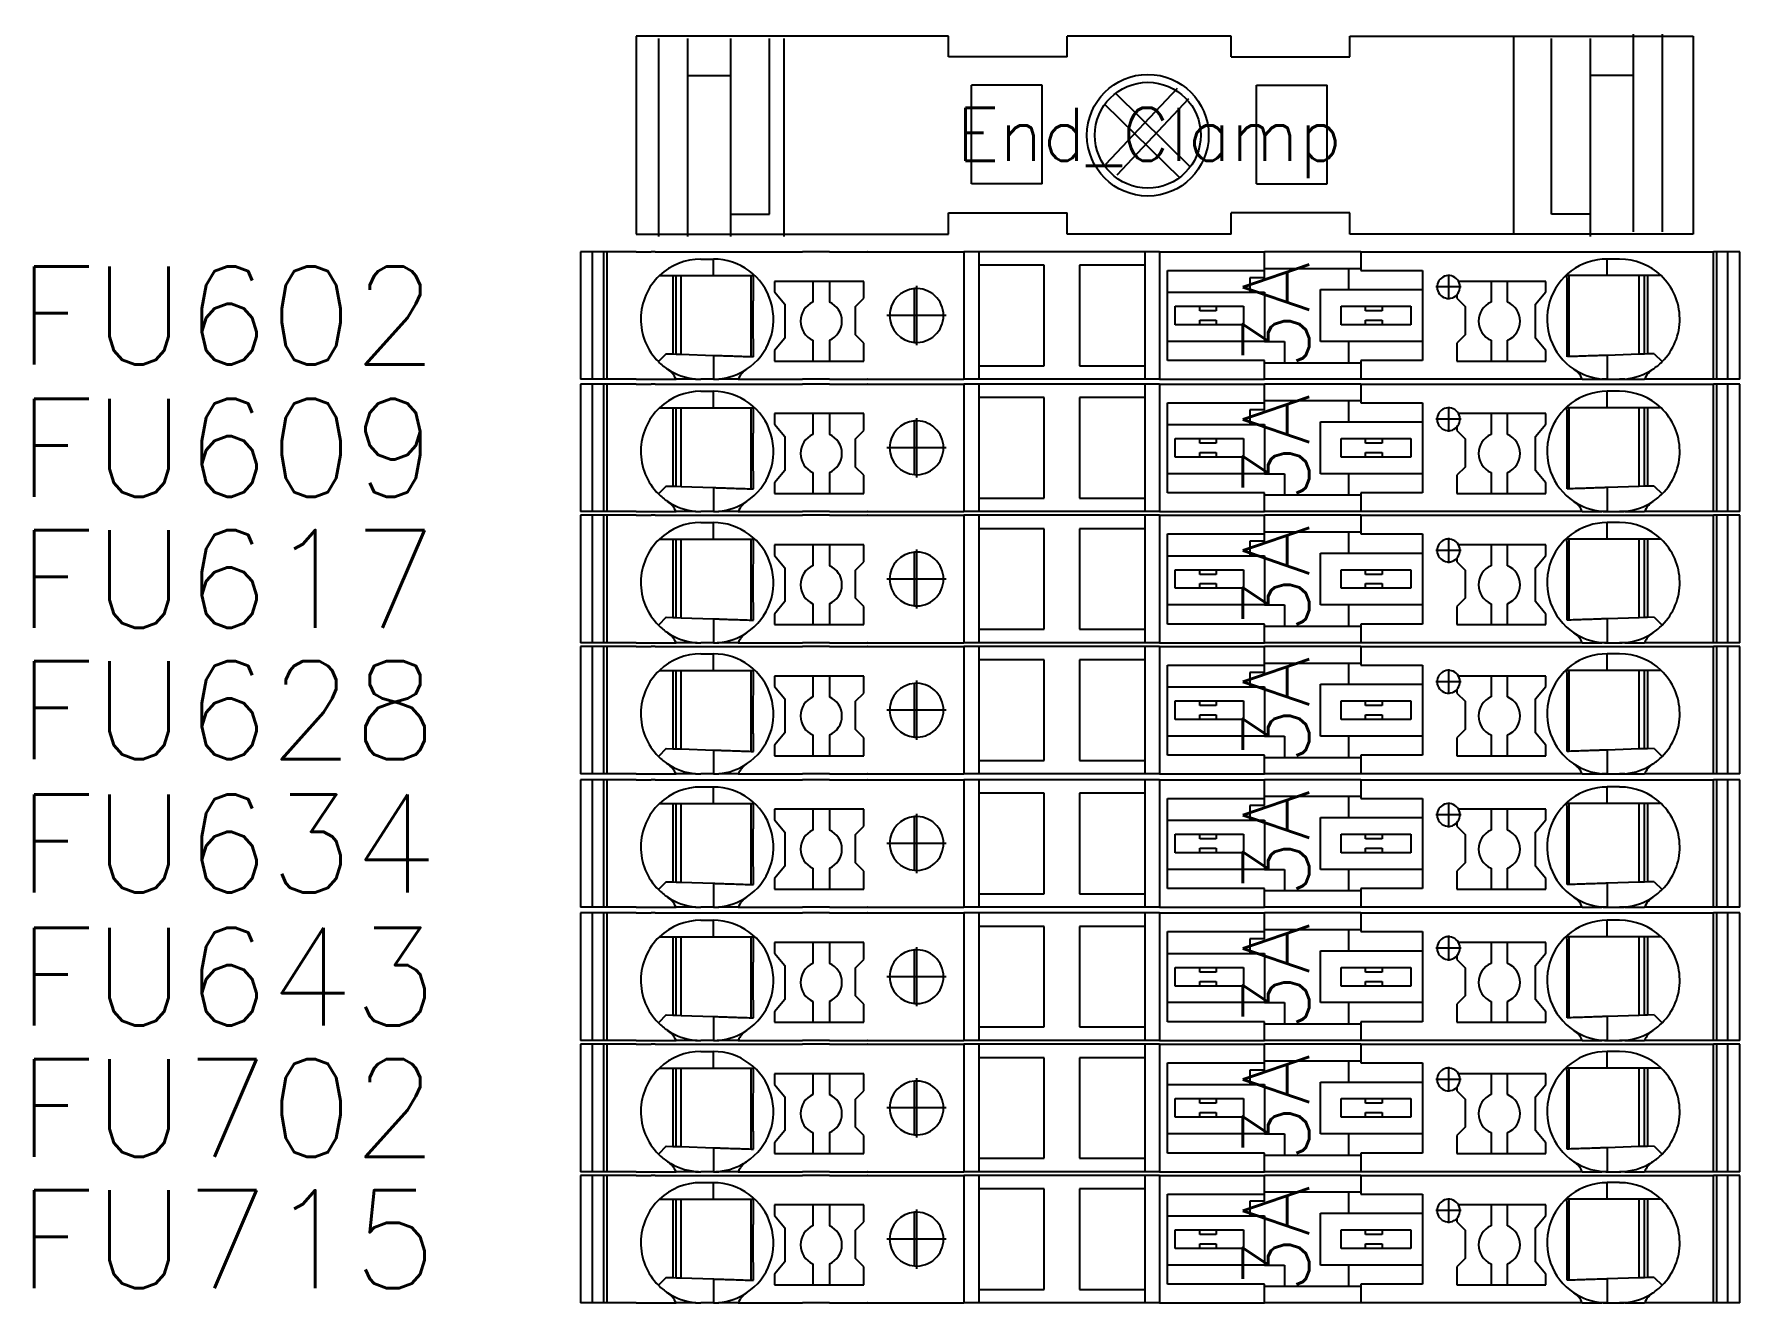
# Model space of a CAD drawing. Header units: inches. Extents: x 0 to 34.2, y 0 to 22.
# Drawn here: x 9.589 to 12.813, y 4.668 to 7.067 of the extents above; entities that cross this region are included whole.
import ezdxf
from ezdxf.enums import TextEntityAlignment as Align

# ---------------------------------------------------------------- set-up
doc = ezdxf.new("R2010")
doc.units = ezdxf.units.IN
doc.header["$MEASUREMENT"] = 0
doc.set_wipeout_variables(frame=1)
doc.linetypes.add('DOT_CENTER', pattern=[14, 12, -1, 0, -1])
for name, color, linetype in [('1', 7, 'Continuous'), ('PRTG', 130, 'Continuous'), ('PSYMS', 7, 'Continuous'), ('PTAG', 150, 'Continuous'), ('PTERM', 4, 'Continuous')]:
    doc.layers.add(name, color=color, linetype=linetype)
doc.styles.add('WD', font='romans.shx', dxfattribs={"height": 0.185})

# ---------------------------------------------------------------- blocks, each defined once
blk = doc.blocks.new('E_NS35N')
at = {"style": 'WD', "flags": 1}
for tag, height, p in [('INST', 0.125, (-0.0107, 0.4749)), ('LOC', 0.125, (-0.0107, 0.2983)), ('P_TAGSTRIP', 0.125, (-0.0107, 0.1218)), ('MFG', 0.05, (0.0343, -0.4763)), ('CAT', 0.05, (0.0343, -0.5478)), ('WDBLKNAM', 0.05, (0.0343, -0.6193)), ('FP', 0.05, (0.0343, -0.6908)), ('FPT', 0.05, (0.1754, -0.6908)), ('ASSYCODE', 0.05, (0.0343, -0.7892))]:
    blk.add_attdef(tag, text='', height=height, dxfattribs=at).set_placement(p, align=Align.CENTER)
at = {"style": 'WD', "width": 0.8}
blk.add_attdef('WIRENOL', text='', height=0.1, dxfattribs=at).set_placement((-1.0026, -0.1198), align=Align.MIDDLE_RIGHT)
blk.add_attdef('WIRENOR', text='', height=0.1, dxfattribs=at).set_placement((1.0594, -0.1198), align=Align.MIDDLE_LEFT)
at = {"style": 'WD', "flags": 1}
blk.add_attdef('TERMDESCL', text='', height=0.05, dxfattribs=at).set_placement((-1.0001, -0.2348), align=Align.MIDDLE_RIGHT)
blk.add_attdef('TERMDESCR', text='', height=0.05, dxfattribs=at).set_placement((1.0593, -0.2348), align=Align.MIDDLE_LEFT)
blk.add_wipeout([(-0.9692, 0), (-0.3791, 0), (-0.3791, -0.039), (-0.1549, -0.039), (-0.1549, 0), (0.1549, 0), (0.1549, -0.039), (0.3791, -0.039), (0.3791, 0), (1.0277, 0), (1.0277, -0.374), (0.3791, -0.374), (0.3791, -0.3335), (0.1549, -0.3335), (0.1549, -0.374), (-0.1549, -0.374), (-0.1549, -0.3335), (-0.3791, -0.3335), (-0.3791, -0.374), (-0.9692, -0.374)])
blk.add_wipeout([(-0.9692, 0), (-0.3791, 0), (-0.3791, -0.039), (-0.1549, -0.039), (-0.1549, 0), (0.1549, 0), (0.1549, -0.039), (0.3791, -0.039), (0.3791, 0), (1.0277, 0), (1.0277, -0.374), (0.3791, -0.374), (0.3791, -0.3335), (0.1549, -0.3335), (0.1549, -0.374), (-0.1549, -0.374), (-0.1549, -0.3335), (-0.3791, -0.3335), (-0.3791, -0.374), (-0.9692, -0.374)])
for p, q in [((-0.3791, 0), (-0.9692, 0)), ((-0.9692, 0), (-0.9692, -0.374)), ((-0.3791, -0.039), (-0.3791, 0)), ((-0.1549, -0.039), (-0.1549, 0)), ((0.1549, 0), (-0.1549, 0)), ((0.3791, 0), (1.0277, 0)), ((0.3791, -0.039), (0.3791, 0)), ((0.3791, 0), (0.688, 0)), ((0.688, 0), (0.688, -0.374)), ((0.915, -0.3698), (0.915, 0.0042)), ((0.9696, -0.3698), (0.9696, 0.0042)), ((1.0277, 0), (1.0277, -0.374)), ((-0.9268, -0.3782), (-0.9268, -0.0042)), ((-0.8721, -0.3782), (-0.8721, -0.0042)), ((-0.7907, -0.3782), (-0.7907, -0.0042)), ((-0.7175, -0.3364), (-0.7175, -0.0042)), ((-0.6897, -0.3782), (-0.6897, -0.0042)), ((0.7604, -0.3364), (0.7604, -0.0042)), ((0.8336, -0.3782), (0.8336, -0.0042)), ((-0.1549, -0.039), (-0.3791, -0.039)), ((0.1549, -0.039), (0.3791, -0.039)), ((-0.8721, -0.0742), (-0.7907, -0.0742)), ((-0.2026, -0.0921), (-0.3361, -0.0921)), ((-0.3361, -0.2789), (-0.3361, -0.0921)), ((-0.2026, -0.2789), (-0.2026, -0.0921)), ((0.2026, -0.0921), (0.3361, -0.0921)), ((0.2026, -0.2789), (0.2026, -0.0921)), ((0.3361, -0.2789), (0.3361, -0.0921)), ((0.915, -0.0742), (0.8336, -0.0742)), ((-0.0839, -0.1287), (0.057, -0.2672)), ((-0.0817, -0.2418), (0.0537, -0.0978)), ((-0.0636, -0.1077), (0.0776, -0.2466)), ((-0.0606, -0.2619), (0.0751, -0.1176)), ((-0.2026, -0.2789), (-0.3361, -0.2789)), ((0.2026, -0.2789), (0.3361, -0.2789)), ((-0.7907, -0.3364), (-0.7175, -0.3364)), ((-0.3791, -0.374), (-0.3791, -0.3335)), ((-0.3791, -0.3335), (-0.1549, -0.3335)), ((-0.1549, -0.374), (-0.1549, -0.3335)), ((0.3791, -0.3335), (0.1549, -0.3335)), ((0.3791, -0.374), (0.3791, -0.3335)), ((0.8336, -0.3364), (0.7604, -0.3364)), ((-0.9692, -0.374), (-0.3791, -0.374)), ((0.1549, -0.374), (-0.1549, -0.374)), ((1.0277, -0.374), (0.3791, -0.374)), ((0.688, -0.374), (0.3791, -0.374))]:
    blk.add_line(p, q)
for points in [[(0.1549, -0.039), (0.1549, 0)], [(0.1549, -0.374), (0.1549, -0.3335)]]:
    blk.add_lwpolyline(points)
for radius in [0.115, 0.1]:
    blk.add_circle((-0.0027, -0.187), radius)
at = {"style": 'WD'}
for tag in ['WIRENO', 'TERM']:
    blk.add_attdef(tag, text='', height=0.1, dxfattribs=at).set_placement((0.0343, -0.1851), align=Align.MIDDLE_CENTER)
blk = doc.blocks.new('HT10_PC_3208943')
at = {"color": 7, "linetype": 'Continuous'}
for p, q in [((0.2409, 2.1904), (-0.0001, 2.1904)), ((-0.0001, 2.1678), (-0.0001, 2.1904)), ((-0.0001, 2.1678), (0.2409, 2.1678)), ((-0.0001, 2.1468), (-0.0001, 2.1678)), ((0.2409, 2.1678), (0.2409, 2.1904)), ((0.2409, 2.1551), (0.2409, 2.1678)), ((-0.0001, 2.1402), (-0.0001, 2.1468)), ((-0.0001, 2.1468), (0.2409, 2.1468)), ((-0.0001, 2.1283), (-0.0001, 2.1402)), ((-0.0001, 2.1402), (0.2409, 2.1402)), ((-0.0001, 2.0853), (-0.0001, 2.1283)), ((0.2409, 2.1468), (0.2409, 2.1551)), ((0.2409, 2.1402), (0.2409, 2.1468)), ((0.2409, 2.1283), (0.2409, 2.1402)), ((0.2409, 2.0853), (0.2409, 2.1283)), ((-0.0001, 2.0853), (-0.0001, 2.0572)), ((0.2409, 2.0853), (0.2409, 2.0572)), ((-0.0001, 2.0572), (-0.0001, 2.0493)), ((-0.0001, 2.0493), (-0.0001, 2.0101)), ((0.0481, 2.0285), (0.0332, 2.0435)), ((0.1958, 2.0415), (0.1958, 2.016)), ((0.2409, 2.0493), (0.2409, 2.0572)), ((0.2409, 2.0493), (0.2409, 1.7711)), ((0.0472, 2.0003), (0.0451, 1.9396)), ((0.0475, 2.0101), (0.0472, 2.0003)), ((0.0472, 2.0003), (0.1958, 2.0003)), ((0.0477, 2.016), (0.0475, 2.0101)), ((0.0475, 2.0101), (0.1958, 2.0101)), ((0.0481, 2.0285), (0.0477, 2.016)), ((0.1958, 2.016), (0.0477, 2.016)), ((0.1958, 2.016), (0.1958, 2.0101)), ((0.1958, 2.0101), (0.1958, 2.0003)), ((0.1958, 2.0003), (0.1958, 1.9396)), ((-0.0001, 1.9732), (-0.0001, 1.9631)), ((-0.0001, 1.9396), (-0.0001, 1.9631)), ((-0.0001, 1.9396), (-0.0001, 1.9295)), ((0.2272, 1.9631), (0.2272, 1.9396)), ((-0.0001, 1.8926), (-0.0001, 1.7711)), ((0.0427, 1.8679), (0.1958, 1.8679)), ((0.0542, 1.824), (0.0342, 1.824)), ((0.0342, 1.824), (0.0342, 1.7515)), ((0.0776, 1.8044), (0.0542, 1.824)), ((0.165, 1.824), (0.1417, 1.8044)), ((0.185, 1.824), (0.165, 1.824)), ((0.185, 1.7515), (0.185, 1.824)), ((0.1417, 1.8044), (0.0776, 1.8044)), ((-0.0001, 1.7202), (-0.0001, 1.7711)), ((0.0737, 1.7515), (0.0342, 1.7515)), ((0.0342, 1.7515), (0.0342, 1.7202)), ((0.185, 1.7515), (0.1455, 1.7515)), ((0.185, 1.7202), (0.185, 1.7515)), ((0.2409, 1.7202), (0.2409, 1.7711)), ((-0.0001, 1.7202), (-0.0001, 1.7084)), ((-0.0001, 1.7084), (-0.0001, 1.6485)), ((0.0737, 1.7202), (0.0342, 1.7202)), ((0.0342, 1.7202), (0.0342, 1.6555)), ((0.185, 1.7202), (0.1455, 1.7202)), ((0.185, 1.6555), (0.185, 1.7202)), ((0.2409, 1.7202), (0.2409, 1.7084)), ((0.2409, 1.7084), (0.2409, 1.6485)), ((-0.0001, 1.6476), (-0.0001, 1.6485)), ((-0.0001, 1.6476), (-0.0001, 1.4662)), ((0.0342, 1.6555), (0.0683, 1.6555)), ((0.0683, 1.6555), (0.084, 1.6712)), ((0.084, 1.6712), (0.1373, 1.6712)), ((0.1373, 1.6712), (0.153, 1.6555)), ((0.153, 1.6555), (0.185, 1.6555)), ((0.2409, 1.6476), (0.2409, 1.6485)), ((0.2409, 1.6476), (0.2409, 1.4662)), ((0.0696, 1.5595), (0.1712, 1.5595)), ((0.2409, 1.4662), (-0.0001, 1.4662)), ((-0.0001, 1.438), (-0.0001, 1.4662)), ((0.2409, 1.438), (0.2409, 1.4662)), ((0.0254, 1.438), (-0.0001, 1.438)), ((-0.0001, 1.1246), (-0.0001, 1.438)), ((0.2154, 1.438), (0.0254, 1.438)), ((0.0254, 1.438), (0.0254, 1.3146)), ((0.2409, 1.438), (0.2154, 1.438)), ((0.2154, 1.3146), (0.2154, 1.438)), ((0.2409, 1.1246), (0.2409, 1.438)), ((0.0254, 1.3146), (0.2154, 1.3146)), ((0.2154, 1.248), (0.0254, 1.248)), ((0.0254, 1.248), (0.0254, 1.1246)), ((0.2154, 1.1246), (0.2154, 1.248)), ((0.0254, 1.1246), (-0.0001, 1.1246)), ((-0.0001, 1.0964), (-0.0001, 1.1246)), ((0.2409, 1.0964), (-0.0001, 1.0964)), ((-0.0001, 1.0964), (-0.0001, 0.8985)), ((0.2154, 1.1246), (0.0254, 1.1246)), ((0.2409, 1.1246), (0.2154, 1.1246)), ((0.2409, 1.0964), (0.2409, 1.1246)), ((0.2409, 1.0964), (0.2409, 0.8985)), ((0.0352, 1.0814), (0.0714, 1.0814)), ((0.0352, 0.8985), (0.0352, 1.0814)), ((0.0714, 1.0814), (0.1645, 1.0814)), ((0.0714, 0.8985), (0.0714, 1.0814)), ((0.1028, 1.0669), (0.138, 1.0669)), ((0.1028, 1.0207), (0.1028, 1.0669)), ((0.138, 1.0669), (0.138, 1.0207)), ((0.1645, 1.0814), (0.2056, 1.0814)), ((0.1645, 1.0814), (0.1645, 0.9259)), ((0.2056, 1.0814), (0.2056, 0.8985)), ((0.1028, 1.0207), (0.1116, 1.0207)), ((0.1028, 0.9894), (0.1028, 1.0207)), ((0.1116, 1.0207), (0.1116, 0.9894)), ((0.1292, 1.0207), (0.138, 1.0207)), ((0.1292, 0.9894), (0.1292, 1.0207)), ((0.138, 1.0207), (0.138, 0.9894)), ((0.1116, 0.9894), (0.1028, 0.9894)), ((0.1028, 0.9376), (0.1028, 0.9894)), ((0.138, 0.9894), (0.1292, 0.9894)), ((0.138, 0.9894), (0.138, 0.9376)), ((0.138, 0.9376), (0.1028, 0.9376)), ((0.1919, 0.9259), (0.1645, 0.9259)), ((0.1645, 0.9259), (0.1645, 0.8985)), ((0.1919, 0.8985), (0.1919, 0.9259)), ((-0.0001, 0.8985), (0.0312, 0.8985)), ((-0.0001, 0.7159), (-0.0001, 0.8985)), ((0.0312, 0.8985), (0.0312, 0.8601)), ((0.0312, 0.8985), (0.0352, 0.8985)), ((0.0714, 0.8985), (0.0714, 0.8601)), ((0.1645, 0.8985), (0.0714, 0.8985)), ((0.1919, 0.8985), (0.2056, 0.8985)), ((0.2056, 0.8985), (0.2095, 0.8985)), ((0.2095, 0.8985), (0.2095, 0.7386)), ((0.2095, 0.8985), (0.2409, 0.8985)), ((0.2409, 0.7159), (0.2409, 0.8985)), ((0.0312, 0.8601), (0.0312, 0.7386)), ((0.0714, 0.8601), (0.0312, 0.8601)), ((0.0714, 0.7386), (0.0714, 0.7925)), ((0.0714, 0.7925), (0.1694, 0.7925)), ((0.1694, 0.7925), (0.1694, 0.7386)), ((0.1028, 0.7072), (0.1028, 0.7533)), ((0.1028, 0.7533), (0.138, 0.7533)), ((0.138, 0.7533), (0.138, 0.7072)), ((-0.0001, 0.2977), (-0.0001, 0.7159)), ((0.0312, 0.7159), (-0.0001, 0.7159)), ((0.0312, 0.7386), (0.0714, 0.7386)), ((0.0312, 0.7386), (0.0312, 0.7159)), ((0.0352, 0.7159), (0.0312, 0.7159)), ((0.0352, 0.5995), (0.0352, 0.7159)), ((0.0714, 0.5995), (0.0714, 0.7386)), ((0.1694, 0.7386), (0.1694, 0.5995)), ((0.1694, 0.7386), (0.2095, 0.7386)), ((0.2056, 0.7159), (0.2056, 0.5995)), ((0.2095, 0.7159), (0.2056, 0.7159)), ((0.2095, 0.7386), (0.2095, 0.7159)), ((0.2409, 0.7159), (0.2095, 0.7159)), ((0.2409, 0.7159), (0.2409, 0.0501)), ((0.1028, 0.7072), (0.1116, 0.7072)), ((0.1028, 0.6759), (0.1028, 0.7072)), ((0.1116, 0.7072), (0.1116, 0.6759)), ((0.1292, 0.6759), (0.1292, 0.7072)), ((0.1292, 0.7072), (0.138, 0.7072)), ((0.138, 0.7072), (0.138, 0.6759)), ((0.1116, 0.6759), (0.1028, 0.6759)), ((0.1028, 0.622), (0.1028, 0.6759)), ((0.138, 0.6759), (0.1292, 0.6759)), ((0.138, 0.6759), (0.138, 0.622)), ((0.138, 0.622), (0.1028, 0.622)), ((0.0714, 0.5995), (0.0352, 0.5995)), ((0.1694, 0.5995), (0.0714, 0.5995)), ((0.2056, 0.5995), (0.1694, 0.5995)), ((0.0683, 0.5348), (0.0342, 0.5348)), ((0.0342, 0.5348), (0.0342, 0.4702)), ((0.084, 0.5191), (0.0683, 0.5348)), ((0.1373, 0.5191), (0.084, 0.5191)), ((0.153, 0.5348), (0.1373, 0.5191)), ((0.1595, 0.5348), (0.153, 0.5348)), ((0.185, 0.4702), (0.185, 0.5318)), ((0.0737, 0.4702), (0.0342, 0.4702)), ((0.0342, 0.4702), (0.0342, 0.4388)), ((0.185, 0.4702), (0.1455, 0.4702)), ((0.185, 0.4388), (0.185, 0.4702)), ((0.0342, 0.4388), (0.0737, 0.4388)), ((0.0342, 0.4388), (0.0342, 0.3663)), ((0.1455, 0.4388), (0.185, 0.4388)), ((0.185, 0.3663), (0.185, 0.4388)), ((0.0342, 0.3663), (0.0542, 0.3663)), ((0.0542, 0.3663), (0.0776, 0.3859)), ((0.0776, 0.3859), (0.1417, 0.3859)), ((0.1417, 0.3859), (0.165, 0.3663)), ((0.165, 0.3663), (0.185, 0.3663)), ((0.0427, 0.3225), (0.1958, 0.3225)), ((-0.0001, 0.2507), (-0.0001, 0.2609)), ((-0.0001, 0.2507), (-0.0001, 0.2272)), ((-0.0001, 0.2171), (-0.0001, 0.2272)), ((0.0472, 0.19), (0.0451, 0.2507)), ((0.1958, 0.19), (0.1958, 0.2507)), ((0.2272, 0.2272), (0.2272, 0.2507)), ((-0.0001, 0.0501), (-0.0001, 0.1802)), ((0.0481, 0.1618), (0.0332, 0.1469)), ((0.0472, 0.19), (0.1958, 0.19)), ((0.0475, 0.1802), (0.0472, 0.19)), ((0.0475, 0.1802), (0.1958, 0.1802)), ((0.0477, 0.1743), (0.0475, 0.1802)), ((0.1958, 0.1743), (0.0477, 0.1743)), ((0.0481, 0.1618), (0.0477, 0.1743)), ((0.1958, 0.1802), (0.1958, 0.19)), ((0.1958, 0.1743), (0.1958, 0.1802)), ((0.1958, 0.1488), (0.1958, 0.1743)), ((-0.0001, 0.0501), (0.2409, 0.0501)), ((-0.0001, 0.0435), (-0.0001, 0.0501)), ((-0.0001, 0.0435), (0.2409, 0.0435)), ((-0.0001, 0.0226), (-0.0001, 0.0435)), ((0.2409, 0.0435), (0.2409, 0.0501)), ((0.2409, 0.0226), (0.2409, 0.0435)), ((-0.0001, 0.0226), (0.2409, 0.0226)), ((-0.0001, -0.0001), (-0.0001, 0.0226)), ((0.2409, -0.0001), (0.2409, 0.0226)), ((-0.0001, -0.0001), (0.2409, -0.0001))]:
    blk.add_line(p, q, dxfattribs=at)
at = {"color": 2, "linetype": 'Continuous'}
for p, q in [((0.0451, 1.9396), (-0.0001, 1.9396)), ((0.1958, 1.9396), (0.2272, 1.9396)), ((0.0451, 0.2507), (-0.0001, 0.2507)), ((0.1958, 0.2507), (0.2272, 0.2507))]:
    blk.add_line(p, q, dxfattribs=at)
at = {"color": 7, "linetype": 'Continuous'}
for centre, radius, start, end in [((0.1135, 1.9631), 0.1136, 43.6028, 135), ((0.1135, 1.9631), 0.1136, 135, 146.4435), ((0.1135, 1.9631), 0.1136, 360, 43.6028), ((-0.0171, 2.0498), 0.0431, 293.2016, 326.4435), ((0.1135, 1.9631), 0.1136, 146.4435, 174.8323), ((0.1135, 1.9631), 0.1136, 174.8323, 180), ((0.1135, 1.9396), 0.1136, 180, 185.1677), ((0.1135, 1.9396), 0.1136, 213.5565, 360), ((0.1135, 1.9396), 0.1136, 185.1677, 213.5565), ((-0.0171, 1.853), 0.0431, 33.5565, 66.7984), ((0.1096, 1.7358), 0.0392, 23.5782, 156.4218), ((0.1096, 1.7358), 0.0392, 203.5782, 336.4218), ((0.1204, 1.5556), 0.0509, 4.4117, 175.5883), ((0.1204, 1.5556), 0.0509, 175.5883, 270), ((0.1204, 1.5556), 0.0509, 270, 4.4117), ((0.1743, 0.5505), 0.0216, 300, 226.6582), ((0.1743, 0.5505), 0.0216, 226.6582, 300), ((0.1096, 0.4545), 0.0392, 23.5782, 156.4218), ((0.1096, 0.4545), 0.0392, 203.5782, 336.4218), ((0.1135, 0.2507), 0.1136, 360, 146.4435), ((-0.0171, 0.3374), 0.0431, 293.2016, 326.4435), ((0.1135, 0.2507), 0.1136, 146.4435, 174.8323), ((0.1135, 0.2507), 0.1136, 174.8323, 180), ((0.1135, 0.2272), 0.1136, 180, 185.1677), ((0.1135, 0.2272), 0.1136, 316.3972, 0), ((0.1135, 0.2272), 0.1136, 185.1677, 213.5565), ((-0.0171, 0.1406), 0.0431, 33.5565, 66.7984), ((0.1135, 0.2272), 0.1136, 213.5565, 225), ((0.1135, 0.2272), 0.1136, 225, 316.3972)]:
    blk.add_arc(centre, radius, start, end, dxfattribs=at)
at = {"color": 2, "linetype": 'Continuous'}
for centre, start, end in [((-0.0171, 2.0498), 282.5143, 282.8605), ((-0.0171, 1.853), 77.1395, 77.4857), ((-0.0171, 0.3374), 282.5143, 282.8605), ((-0.0171, 0.1406), 77.1395, 77.4857)]:
    blk.add_arc(centre, 0.0784, start, end, dxfattribs=at)
at = {"color": 7, "linetype": 'Continuous'}
for points, knots in [([(-0.0001, 1.9732), (-0.0001, 1.976), (-0.0001, 1.9806), (-0.0001, 1.9873), (-0.0001, 1.9931), (-0.0001, 1.9986), (-0.0001, 2.0032), (-0.0001, 2.0064), (-0.0001, 2.0086), (-0.0001, 2.0096), (-0.0001, 2.0101)], [0, 0, 0, 0, 0.2098641, 0.3522186, 0.5126541, 0.6550616, 0.774225, 0.864769, 0.9031083, 0.9414476, 0.9414476, 0.9414476, 0.9414476]), ([(0.0451, 1.9396), (0.045, 1.9369), (0.0449, 1.9316), (0.0445, 1.922), (0.0441, 1.9104), (0.0437, 1.8968), (0.0432, 1.8825), (0.0429, 1.8729), (0.0427, 1.8679)], [0, 0, 0, 0, 0.206064, 0.403293, 0.737155, 1.098902, 1.445598, 1.831665, 1.831665, 1.831665, 1.831665]), ([(0.1958, 1.9396), (0.1958, 1.9373), (0.1958, 1.9327), (0.1958, 1.9266), (0.1958, 1.9196), (0.1958, 1.91), (0.1958, 1.8972), (0.1958, 1.8826), (0.1958, 1.8729), (0.1958, 1.8679)], [0, 0, 0, 0, 0.177521, 0.351602, 0.464157, 0.714542, 1.089474, 1.441744, 1.830614, 1.830614, 1.830614, 1.830614]), ([(-0.0001, 1.8926), (-0.0001, 1.8931), (-0.0001, 1.8941), (-0.0001, 1.8963), (-0.0001, 1.8995), (-0.0001, 1.9041), (-0.0001, 1.9096), (-0.0001, 1.9162), (-0.0001, 1.9229), (-0.0001, 1.9275), (-0.0001, 1.9295)], [0, 0, 0, 0, 0.0383393, 0.0766786, 0.1672226, 0.2863859, 0.4287935, 0.589229, 0.7936174, 0.9414476, 0.9414476, 0.9414476, 0.9414476]), ([(0.0427, 1.8679), (0.0427, 1.8672), (0.0426, 1.8658), (0.0426, 1.8645), (0.0426, 1.8638)], [0, 0, 0, 0, 0.0516543, 0.1040611, 0.1040611, 0.1040611, 0.1040611]), ([(0.0426, 1.8638), (0.0456, 1.8638), (0.0514, 1.8639), (0.0606, 1.864), (0.07, 1.864), (0.0802, 1.8641), (0.0906, 1.8642), (0.1014, 1.8642), (0.112, 1.8642), (0.1224, 1.8642), (0.1329, 1.8642), (0.1443, 1.8641), (0.1572, 1.864), (0.1705, 1.8639), (0.1835, 1.8638), (0.1916, 1.8637), (0.1958, 1.8637)], [0, 0, 0, 0, 0.230108, 0.447252, 0.705512, 0.949328, 1.230773, 1.501012, 1.771412, 2.041004, 2.301455, 2.570853, 2.916802, 3.292497, 3.589395, 3.911443, 3.911443, 3.911443, 3.911443]), ([(0.1958, 1.8679), (0.1958, 1.8672), (0.1958, 1.8658), (0.1958, 1.8644), (0.1958, 1.8637)], [0, 0, 0, 0, 0.0531926, 0.1071333, 0.1071333, 0.1071333, 0.1071333]), ([(0.0426, 0.3265), (0.0456, 0.3265), (0.0514, 0.3264), (0.0606, 0.3264), (0.07, 0.3263), (0.0802, 0.3262), (0.0906, 0.3262), (0.1014, 0.3261), (0.112, 0.3261), (0.1224, 0.3261), (0.1329, 0.3261), (0.1443, 0.3262), (0.1572, 0.3263), (0.1705, 0.3264), (0.1835, 0.3265), (0.1916, 0.3266), (0.1958, 0.3267)], [0, 0, 0, 0, 0.230108, 0.447252, 0.705512, 0.949328, 1.230773, 1.501012, 1.771412, 2.041004, 2.301455, 2.570853, 2.916802, 3.292497, 3.589395, 3.911443, 3.911443, 3.911443, 3.911443]), ([(0.0427, 0.3225), (0.0427, 0.3231), (0.0426, 0.3245), (0.0426, 0.3258), (0.0426, 0.3265)], [0, 0, 0, 0, 0.0516648, 0.1040615, 0.1040615, 0.1040615, 0.1040615]), ([(0.0451, 0.2507), (0.045, 0.2534), (0.0449, 0.2586), (0.0445, 0.2683), (0.0441, 0.28), (0.0437, 0.2936), (0.0432, 0.3079), (0.0429, 0.3174), (0.0427, 0.3225)], [0, 0, 0, 0, 0.203429, 0.403293, 0.738057, 1.098902, 1.446192, 1.831665, 1.831665, 1.831665, 1.831665]), ([(0.1958, 0.3225), (0.1958, 0.3232), (0.1958, 0.3246), (0.1958, 0.326), (0.1958, 0.3267)], [0, 0, 0, 0, 0.0532081, 0.1071337, 0.1071337, 0.1071337, 0.1071337]), ([(0.1958, 0.2507), (0.1958, 0.253), (0.1958, 0.2576), (0.1958, 0.2637), (0.1958, 0.2707), (0.1958, 0.2803), (0.1958, 0.2931), (0.1958, 0.3077), (0.1958, 0.3174), (0.1958, 0.3225)], [0, 0, 0, 0, 0.177521, 0.351602, 0.463702, 0.71412, 1.089474, 1.442616, 1.830613, 1.830613, 1.830613, 1.830613]), ([(-0.0001, 0.2977), (-0.0001, 0.2972), (-0.0001, 0.2962), (-0.0001, 0.2941), (-0.0001, 0.2908), (-0.0001, 0.2862), (-0.0001, 0.2807), (-0.0001, 0.2749), (-0.0001, 0.2682), (-0.0001, 0.2636), (-0.0001, 0.2609)], [0, 0, 0, 0, 0.0383394, 0.0766788, 0.1672227, 0.2863861, 0.4287936, 0.5892292, 0.7305947, 0.9414478, 0.9414478, 0.9414478, 0.9414478]), ([(-0.0001, 0.2171), (-0.0001, 0.2143), (-0.0001, 0.2097), (-0.0001, 0.203), (-0.0001, 0.1972), (-0.0001, 0.1917), (-0.0001, 0.1871), (-0.0001, 0.1839), (-0.0001, 0.1817), (-0.0001, 0.1807), (-0.0001, 0.1802)], [0, 0, 0, 0, 0.2098117, 0.3522186, 0.5126541, 0.6550616, 0.774225, 0.864769, 0.9031083, 0.9414474, 0.9414474, 0.9414474, 0.9414474])]:
    blk.add_open_spline(points, degree=3, knots=knots, dxfattribs=at)
at = {"layer": '1', "color": 2, "linetype": 'DOT_CENTER'}
for p, q in [((0.1204, 1.4996), (0.1204, 1.6116)), ((0.1764, 1.5556), (0.0644, 1.5556)), ((0.198, 0.5505), (0.1506, 0.5505)), ((0.1743, 0.5268), (0.1743, 0.5742))]:
    blk.add_line(p, q, dxfattribs=at)
at = {"style": 'WD', "width": 0.7}
for tag, p in [('INST', (0.1202, 3.6374)), ('LOC', (0.1202, 3.4678)), ('DESC1', (0.1202, 3.3116)), ('DESC2', (0.1202, 3.1553)), ('DESC3', (0.1202, 3.0074)), ('XREF', (0.1202, 1.8311))]:
    blk.add_attdef(tag, text='', height=0.125, dxfattribs=at).set_placement(p, align=Align.CENTER)
at = {"style": 'WD'}
blk.add_attdef('TAG1', (0.1875, 2.2459), '', height=0.15, rotation=90, dxfattribs=at)
at = {"style": 'WD', "flags": 9}
blk.add_attdef('FAMILY', (0.3249, 2.2022), '', height=0.01, dxfattribs=at)
for tag, p in [('CAT', (0.35, 2.158)), ('ASSYCODE', (0.3502, 2.1212)), ('MFG', (0.348, 2.1385))]:
    blk.add_attdef(tag, text='', height=0.01, dxfattribs=at).set_placement(p, align=Align.CENTER)

msp = doc.modelspace()

# ---------------------------------------------------------------- block references
at = {"layer": 'PSYMS'}
ref = msp.add_blockref('E_NS35N', (11.6965, 7.0625), dxfattribs=at)
ref.add_attrib('TERM', 'End_Clamp', dxfattribs={"layer": 'PTERM', "height": 0.1, "style": 'WD'}).set_placement((11.6965, 6.8774), align=Align.MIDDLE_CENTER)
ref = msp.add_blockref('HT10_PC_3208943', (12.8125, 6.4143), dxfattribs=dict(at, rotation=90))
ref.add_attrib('P_TAG1', 'FU602', dxfattribs={"layer": 'PTAG', "height": 0.185, "style": 'WD', "flags": 8}).set_placement((9.9542, 6.5347), align=Align.MIDDLE_CENTER)
ref.add_attrib('RATING1', '3A', dxfattribs={"layer": 'PRTG', "height": 0.125, "rotation": 90, "style": 'WD', "flags": 8}).set_placement((11.9986, 6.5347), align=Align.CENTER)
ref = msp.add_blockref('HT10_PC_3208943', (12.8125, 6.1643), dxfattribs=dict(at, rotation=90))
ref.add_attrib('P_TAG1', 'FU609', dxfattribs={"layer": 'PTAG', "height": 0.185, "style": 'WD', "flags": 8}).set_placement((9.9542, 6.2847), align=Align.MIDDLE_CENTER)
ref.add_attrib('RATING1', '3A', dxfattribs={"layer": 'PRTG', "height": 0.125, "rotation": 90, "style": 'WD', "flags": 8}).set_placement((11.9986, 6.2847), align=Align.CENTER)
ref = msp.add_blockref('HT10_PC_3208943', (12.8125, 5.9162), dxfattribs=dict(at, rotation=90))
ref.add_attrib('P_TAG1', 'FU617', dxfattribs={"layer": 'PTAG', "height": 0.185, "style": 'WD', "flags": 8}).set_placement((9.9542, 6.0366), align=Align.MIDDLE_CENTER)
ref.add_attrib('RATING1', '3A', dxfattribs={"layer": 'PRTG', "height": 0.125, "rotation": 90, "style": 'WD', "flags": 8}).set_placement((11.9986, 6.0366), align=Align.CENTER)
ref = msp.add_blockref('HT10_PC_3208943', (12.8125, 5.6681), dxfattribs=dict(at, rotation=90))
ref.add_attrib('P_TAG1', 'FU628', dxfattribs={"layer": 'PTAG', "height": 0.185, "style": 'WD', "flags": 8}).set_placement((9.9542, 5.7885), align=Align.MIDDLE_CENTER)
ref.add_attrib('RATING1', '3A', dxfattribs={"layer": 'PRTG', "height": 0.125, "rotation": 90, "style": 'WD', "flags": 8}).set_placement((11.9986, 5.7885), align=Align.CENTER)
ref = msp.add_blockref('HT10_PC_3208943', (12.8125, 5.4163), dxfattribs=dict(at, rotation=90))
ref.add_attrib('P_TAG1', 'FU634', dxfattribs={"layer": 'PTAG', "height": 0.185, "style": 'WD', "flags": 8}).set_placement((9.9542, 5.5367), align=Align.MIDDLE_CENTER)
ref.add_attrib('RATING1', '3A', dxfattribs={"layer": 'PRTG', "height": 0.125, "rotation": 90, "style": 'WD', "flags": 8}).set_placement((11.9986, 5.5367), align=Align.CENTER)
ref = msp.add_blockref('HT10_PC_3208943', (12.8125, 5.1644), dxfattribs=dict(at, rotation=90))
ref.add_attrib('P_TAG1', 'FU643', dxfattribs={"layer": 'PTAG', "height": 0.185, "style": 'WD', "flags": 8}).set_placement((9.9542, 5.2848), align=Align.MIDDLE_CENTER)
ref.add_attrib('RATING1', '3A', dxfattribs={"layer": 'PRTG', "height": 0.125, "rotation": 90, "style": 'WD', "flags": 8}).set_placement((11.9986, 5.2848), align=Align.CENTER)
ref = msp.add_blockref('HT10_PC_3208943', (12.8125, 4.9163), dxfattribs=dict(at, rotation=90))
ref.add_attrib('P_TAG1', 'FU702', dxfattribs={"layer": 'PTAG', "height": 0.185, "style": 'WD', "flags": 8}).set_placement((9.9542, 5.0367), align=Align.MIDDLE_CENTER)
ref.add_attrib('RATING1', '3A', dxfattribs={"layer": 'PRTG', "height": 0.125, "rotation": 90, "style": 'WD', "flags": 8}).set_placement((11.9986, 5.0367), align=Align.CENTER)
ref = msp.add_blockref('HT10_PC_3208943', (12.8125, 4.6683), dxfattribs=dict(at, rotation=90))
ref.add_attrib('P_TAG1', 'FU715', dxfattribs={"layer": 'PTAG', "height": 0.185, "style": 'WD', "flags": 8}).set_placement((9.9542, 4.7886), align=Align.MIDDLE_CENTER)
ref.add_attrib('RATING1', '3A', dxfattribs={"layer": 'PRTG', "height": 0.125, "rotation": 90, "style": 'WD', "flags": 8}).set_placement((11.9986, 4.7886), align=Align.CENTER)

doc.saveas('drawing.dxf')
